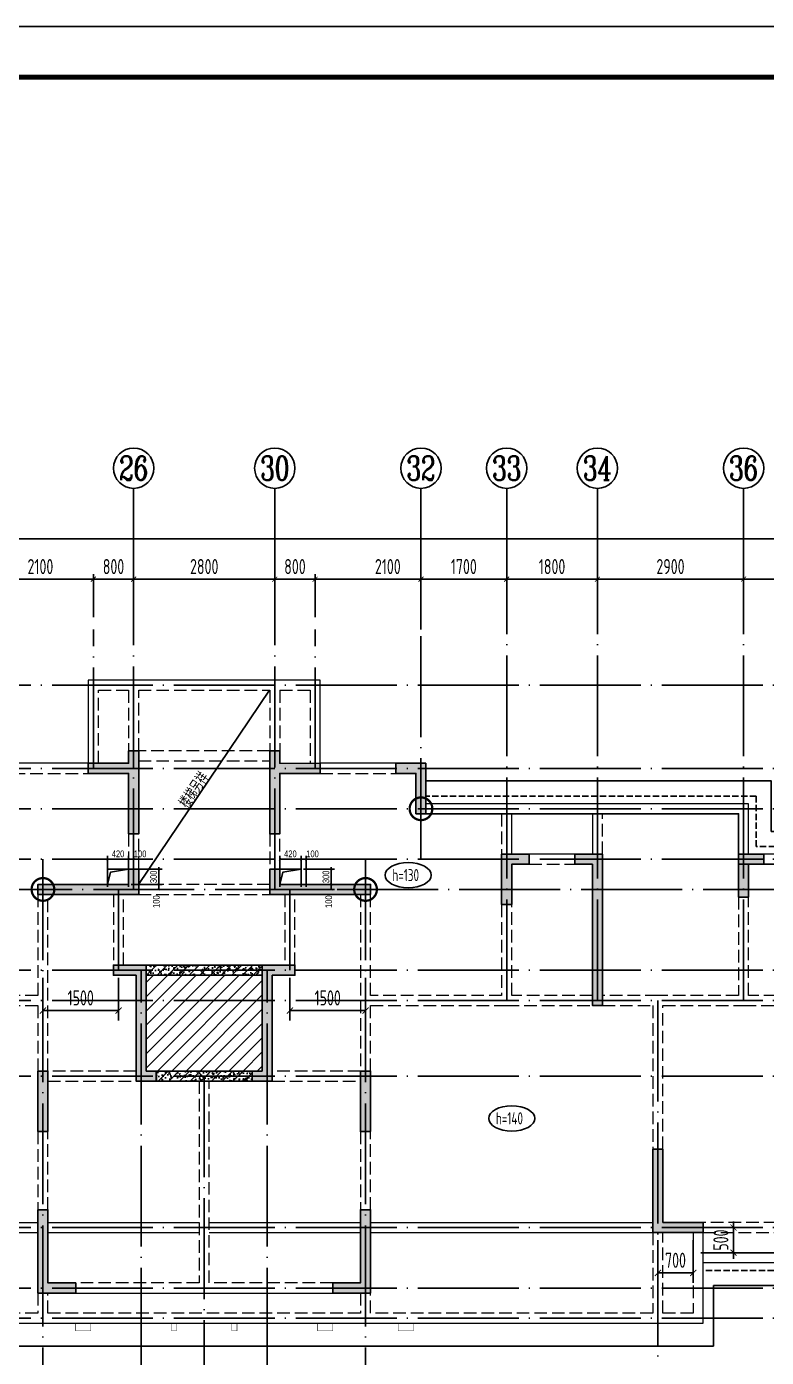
# Model space of a CAD drawing. Extents: x -461650 to 361314, y 245336 to 769729.
# Drawn here: x 22660 to 37337, y 364499 to 390877 of the extents above; entities that cross this region are included whole.
import ezdxf
from ezdxf.enums import TextEntityAlignment as Align

# ---------------------------------------------------------------- set-up
doc = ezdxf.new("R2010")
doc.units = 0
doc.header["$LTSCALE"] = 1000
for name, pattern in [('#P_--_20B1_001_t3$0$DASH', [0.35, 0.25, -0.1]), ('DASH', [0.35, 0.25, -0.1]), ('DOTE', [2.42, 2, -0.2, 0.02, -0.2])]:
    doc.linetypes.add(name, pattern=pattern)
doc.layers.get('0').update_dxf_attribs({"linetype": 'CONTINUOUS'})
doc.layers.get('DEFPOINTS').update_dxf_attribs({"linetype": 'CONTINUOUS'})
doc.layers.add('+公共字体', color=7, linetype='CONTINUOUS', lineweight=20)
for name, color, linetype in [('-TK', 7, 'CONTINUOUS'), ('A-AXIS', 1, 'CONTINUOUS'), ('A-DOTE', 10, 'DOTE'), ('AXIS_NUM', 7, 'CONTINUOUS'), ('ROOF', 183, 'CONTINUOUS'), ('S-B板填充', 251, 'CONTINUOUS'), ('S-B板标注', 3, 'CONTINUOUS'), ('S-B板边线', 2, 'CONTINUOUS'), ('S-B板配筋', 6, 'CONTINUOUS'), ('S-B板配筋号', 7, 'CONTINUOUS'), ('S-C承台编号', 6, 'CONTINUOUS'), ('S-D洞口', 4, 'CONTINUOUS'), ('S-D洞口标注', 3, 'CONTINUOUS'), ('S-J基础底板标注', 3, 'CONTINUOUS'), ('S-L主梁线', 4, 'DASH'), ('S-Q墙填充', 252, 'CONTINUOUS'), ('S-Q墙实线', 6, 'CONTINUOUS'), ('S-Q墙标注', 3, 'CONTINUOUS'), ('S-Y一般标注', 3, 'CONTINUOUS'), ('THICK', 6, 'CONTINUOUS'), ('看线', 251, 'CONTINUOUS')]:
    doc.layers.add(name, color=color, linetype=linetype)
doc.styles.add('TSSD_Axis', font='complex.shx', dxfattribs={"width": 0.7, "bigfont": 'hztxt.shx'})
doc.styles.add('TSSD_DIMENSION', font='Tssdeng.shx', dxfattribs={"width": 0.7, "bigfont": 'tssdchn.shx'})
doc.styles.add('TSSD_Label', font='Tssdeng.shx', dxfattribs={"width": 0.7, "bigfont": 'hztxt.shx'})
doc.styles.add('TSSD_REIN', font='tssdeng.shx', dxfattribs={"width": 0.7, "height": 300, "bigfont": 'tssdchn.shx'})
doc.styles.add('结构文字', font='zstxt.shx', dxfattribs={"width": 0.7, "bigfont": 'zshz.shx'})
doc.dimstyles.new('STRUCK', dxfattribs={"dimtxt": 400, "dimasz": 121, "dimexe": 200, "dimexo": 150, "dimgap": 115, "dimtad": 1, "dimdec": 0, "dimdsep": 46, "dimtxsty": '结构文字', "dimblk": 'ARCHTICK', "dimcen": 400, "dimclrd": 3, "dimclre": 3, "dimclrt": 7, "dimadec": 0, "dimazin": 0, "dimtfac": 1, "dimtdec": 0, "dimtix": 1, "dimtmove": 2, "dimatfit": 3, "dimldrblk": '_DIMX', "dimfxl": 0, "dimtolj": 1, "dimtzin": 0, "dimarcsym": 0})
doc.dimstyles.new('STRUCK30', dxfattribs={"dimscale": 0.33333, "dimtxt": 400, "dimasz": 121, "dimexe": 200, "dimexo": 150, "dimgap": 115, "dimtad": 1, "dimdec": 0, "dimdsep": 46, "dimtxsty": '结构文字', "dimblk": 'ARCHTICK', "dimcen": 400, "dimclrd": 3, "dimclre": 3, "dimclrt": 7, "dimadec": 0, "dimazin": 0, "dimtfac": 1, "dimtdec": 0, "dimtix": 1, "dimtmove": 2, "dimatfit": 3, "dimldrblk": '_DIMX', "dimfxl": 0, "dimtolj": 1, "dimtzin": 0, "dimarcsym": 0})
doc.dimstyles.new('TSSD_100_100', dxfattribs={"dimtxt": 300, "dimasz": 100, "dimexe": 100, "dimexo": 250, "dimgap": 100, "dimtad": 1, "dimdec": 0, "dimzin": 0, "dimdsep": 46, "dimtxsty": 'TSSD_DIMENSION', "dimblk": 'ARCHTICK', "dimcen": 0, "dimdle": 100, "dimclrt": 7, "dimadec": 0, "dimazin": 0, "dimtfac": 1, "dimtdec": 0, "dimtix": 1, "dimtmove": 2, "dimatfit": 3, "dimldrblk": 'ARCHTICK', "dimfxl": 0, "dimtolj": 1, "dimtzin": 0, "dimarcsym": 0})
pattern_1 = [(50, (196408.63, 60814.94), (215.17805, -18.82564), [22.5, -247.5]), (355, (196408.63, 60814.94), (-41.6254, 225.65764), [18, -198]), (100.4514, (196426.56, 60813.37), (173.5528, 206.83186), [19.12206, -210.34263]), (46.1842, (196408.63, 60874.94), (320.1723, -49.6557), [33.75, -371.25]), (96.6356, (196435.3, 60870.8), (280.3988, 292.23536), [28.6831, -315.5139]), (351.1842, (196408.63, 60874.94), (280.3986, 292.2356), [27, -297]), (21, (196438.63, 60859.94), (179.07212, -120.78567), [22.5, -247.5]), (326, (196438.63, 60859.94), (72.9946, 217.545), [18, -198]), (71.4514, (196453.55, 60849.87), (252.0668, 96.75915), [19.12206, -210.34263]), (37.5, (196408.63, 60814.94), (3.647957, 99.868156), [0, -195.6, 0, -201, 0, -198.75]), (7.5, (196408.63, 60814.94), (78.92086, 118.32351), [0, -114.6, 0, -191.1, 0, -75.75]), (327.5, (196341.73, 60814.94), (160.14673, -6.76646), [0, -75, 0, -234, 0, -310.5]), (317.5, (196311.73, 60814.94), (174.95585, 30.0315), [0, -97.5, 0, -155.4, 0, -220.5]), (45, (196408.63, 60814.94), (-106.06602, 106.06602), [])]
pattern_2 = [(50, (221408.63, 60814.94), (215.17805, -18.82564), [22.5, -247.5]), (355, (221408.63, 60814.94), (-41.6254, 225.65764), [18, -198]), (100.4514, (221426.56, 60813.37), (173.5528, 206.83186), [19.12206, -210.34263]), (46.1842, (221408.63, 60874.94), (320.1723, -49.6557), [33.75, -371.25]), (96.6356, (221435.3, 60870.8), (280.3988, 292.23536), [28.6831, -315.5139]), (351.1842, (221408.63, 60874.94), (280.3986, 292.2356), [27, -297]), (21, (221438.63, 60859.94), (179.07212, -120.78567), [22.5, -247.5]), (326, (221438.63, 60859.94), (72.9946, 217.545), [18, -198]), (71.4514, (221453.55, 60849.87), (252.0668, 96.75915), [19.12206, -210.34263]), (37.5, (221408.63, 60814.94), (3.647957, 99.868156), [0, -195.6, 0, -201, 0, -198.75]), (7.5, (221408.63, 60814.94), (78.92086, 118.32351), [0, -114.6, 0, -191.1, 0, -75.75]), (327.5, (221341.73, 60814.94), (160.14673, -6.76646), [0, -75, 0, -234, 0, -310.5]), (317.5, (221311.73, 60814.94), (174.95585, 30.0315), [0, -97.5, 0, -155.4, 0, -220.5]), (45, (221408.63, 60814.94), (-106.06602, 106.06602), [])]

# ---------------------------------------------------------------- blocks, each defined once
blk = doc.blocks.new('A1')
blk.add_lwpolyline([(0, 59400), (0, 0), (84100, 0), (84100, 59400)], close=True)
at = {"const_width": 100}
blk.add_lwpolyline([(2500, 58400), (2500, 1000), (83100, 1000), (83100, 58400)], close=True, dxfattribs=at)
blk = doc.blocks.new('ts_axno')
at = {"color": 0, "linetype": 'ByBlock', "lineweight": -2}
blk.add_circle((0, 0), 0.5, dxfattribs=at)
at = {"color": 0, "linetype": 'ByBlock', "lineweight": -2, "style": 'TSSD_Axis', "width": 0.7}
blk.add_attdef('A', text='', height=0.6, dxfattribs=at).set_placement((0, 0), align=Align.MIDDLE_CENTER)
blk = doc.blocks.new('_ArchTick')
at = {"color": 0, "linetype": 'ByBlock', "const_width": 0.15}
blk.add_lwpolyline([(-0.5, -0.5), (0.5, 0.5)], dxfattribs=at)
blk = doc.blocks.new('*D304')
at = {"layer": 'DEFPOINTS', "color": 0}
for p in [(40700, 19250), (39900, 18250), (40700, 18250)]:
    blk.add_point(p, dxfattribs=at)
at = {"layer": 'S-Y一般标注', "color": 0, "lineweight": -2}
for p, q in [((39900, 18500), (39900, 19350)), ((40700, 18500), (40700, 19350)), ((39800, 19250), (40800, 19250))]:
    blk.add_line(p, q, dxfattribs=at)
at = {"layer": 'S-Y一般标注', "color": 0, "lineweight": -2, "xscale": 100, "yscale": 100, "zscale": 100, "rotation": 180}
blk.add_blockref('_ArchTick', (39900, 19250), dxfattribs=at)
at = {"layer": 'S-Y一般标注', "color": 0, "lineweight": -2, "xscale": 100, "yscale": 100, "zscale": 100}
blk.add_blockref('_ArchTick', (40700, 19250), dxfattribs=at)
at = {"layer": 'S-Y一般标注', "color": 7, "insert": (40300, 19500), "char_height": 300, "attachment_point": 5, "style": 'TSSD_DIMENSION'}
blk.add_mtext('\\A1;800', dxfattribs=at)
blk = doc.blocks.new('*D305')
at = {"layer": 'DEFPOINTS', "color": 0}
for p in [(43500, 19250), (40700, 18250), (43500, 18250)]:
    blk.add_point(p, dxfattribs=at)
at = {"layer": 'S-Y一般标注', "color": 0, "lineweight": -2}
for p, q in [((40700, 18500), (40700, 19350)), ((43500, 18500), (43500, 19350)), ((40600, 19250), (43600, 19250))]:
    blk.add_line(p, q, dxfattribs=at)
at = {"layer": 'S-Y一般标注', "color": 0, "lineweight": -2, "xscale": 100, "yscale": 100, "zscale": 100, "rotation": 180}
blk.add_blockref('_ArchTick', (40700, 19250), dxfattribs=at)
at = {"layer": 'S-Y一般标注', "color": 0, "lineweight": -2, "xscale": 100, "yscale": 100, "zscale": 100}
blk.add_blockref('_ArchTick', (43500, 19250), dxfattribs=at)
at = {"layer": 'S-Y一般标注', "color": 7, "insert": (42100, 19500), "char_height": 300, "attachment_point": 5, "style": 'TSSD_DIMENSION'}
blk.add_mtext('\\A1;2800', dxfattribs=at)
blk = doc.blocks.new('*D306')
at = {"layer": 'DEFPOINTS', "color": 0}
for p in [(46400, 19250), (44300, 18250), (46400, 18250)]:
    blk.add_point(p, dxfattribs=at)
at = {"layer": 'S-Y一般标注', "color": 0, "lineweight": -2}
for p, q in [((44300, 18500), (44300, 19350)), ((46400, 18500), (46400, 19350)), ((44200, 19250), (46500, 19250))]:
    blk.add_line(p, q, dxfattribs=at)
at = {"layer": 'S-Y一般标注', "color": 0, "lineweight": -2, "xscale": 100, "yscale": 100, "zscale": 100, "rotation": 180}
blk.add_blockref('_ArchTick', (44300, 19250), dxfattribs=at)
at = {"layer": 'S-Y一般标注', "color": 0, "lineweight": -2, "xscale": 100, "yscale": 100, "zscale": 100}
blk.add_blockref('_ArchTick', (46400, 19250), dxfattribs=at)
at = {"layer": 'S-Y一般标注', "color": 7, "insert": (45742, 19500), "char_height": 300, "attachment_point": 5, "style": 'TSSD_DIMENSION'}
blk.add_mtext('\\A1;2100', dxfattribs=at)
blk = doc.blocks.new('*D307')
at = {"layer": 'DEFPOINTS', "color": 0}
for p in [(48100, 19250), (46400, 18250), (48100, 18250)]:
    blk.add_point(p, dxfattribs=at)
at = {"layer": 'S-Y一般标注', "color": 0, "lineweight": -2}
for p, q in [((46400, 18500), (46400, 19350)), ((48100, 18500), (48100, 19350)), ((46300, 19250), (48200, 19250))]:
    blk.add_line(p, q, dxfattribs=at)
at = {"layer": 'S-Y一般标注', "color": 0, "lineweight": -2, "xscale": 100, "yscale": 100, "zscale": 100, "rotation": 180}
blk.add_blockref('_ArchTick', (46400, 19250), dxfattribs=at)
at = {"layer": 'S-Y一般标注', "color": 0, "lineweight": -2, "xscale": 100, "yscale": 100, "zscale": 100}
blk.add_blockref('_ArchTick', (48100, 19250), dxfattribs=at)
at = {"layer": 'S-Y一般标注', "color": 7, "insert": (47250, 19500), "char_height": 300, "attachment_point": 5, "style": 'TSSD_DIMENSION'}
blk.add_mtext('\\A1;1700', dxfattribs=at)
blk = doc.blocks.new('*D308')
at = {"layer": 'DEFPOINTS', "color": 0}
for p in [(49900, 19250), (48100, 18250), (49900, 18250)]:
    blk.add_point(p, dxfattribs=at)
at = {"layer": 'S-Y一般标注', "color": 0, "lineweight": -2}
for p, q in [((48100, 18500), (48100, 19350)), ((49900, 18500), (49900, 19350)), ((48000, 19250), (50000, 19250))]:
    blk.add_line(p, q, dxfattribs=at)
at = {"layer": 'S-Y一般标注', "color": 0, "lineweight": -2, "xscale": 100, "yscale": 100, "zscale": 100, "rotation": 180}
blk.add_blockref('_ArchTick', (48100, 19250), dxfattribs=at)
at = {"layer": 'S-Y一般标注', "color": 0, "lineweight": -2, "xscale": 100, "yscale": 100, "zscale": 100}
blk.add_blockref('_ArchTick', (49900, 19250), dxfattribs=at)
at = {"layer": 'S-Y一般标注', "color": 7, "insert": (49000, 19500), "char_height": 300, "attachment_point": 5, "style": 'TSSD_DIMENSION'}
blk.add_mtext('\\A1;1800', dxfattribs=at)
blk = doc.blocks.new('*D309')
at = {"layer": 'DEFPOINTS', "color": 0}
for p in [(52800, 19250), (49900, 18250), (52800, 18250)]:
    blk.add_point(p, dxfattribs=at)
at = {"layer": 'S-Y一般标注', "color": 0, "lineweight": -2}
for p, q in [((49900, 18500), (49900, 19350)), ((52800, 18500), (52800, 19350)), ((49800, 19250), (52900, 19250))]:
    blk.add_line(p, q, dxfattribs=at)
at = {"layer": 'S-Y一般标注', "color": 0, "lineweight": -2, "xscale": 100, "yscale": 100, "zscale": 100, "rotation": 180}
blk.add_blockref('_ArchTick', (49900, 19250), dxfattribs=at)
at = {"layer": 'S-Y一般标注', "color": 0, "lineweight": -2, "xscale": 100, "yscale": 100, "zscale": 100}
blk.add_blockref('_ArchTick', (52800, 19250), dxfattribs=at)
at = {"layer": 'S-Y一般标注', "color": 7, "insert": (51350, 19500), "char_height": 300, "attachment_point": 5, "style": 'TSSD_DIMENSION'}
blk.add_mtext('\\A1;2900', dxfattribs=at)
blk = doc.blocks.new('*D310')
at = {"layer": 'DEFPOINTS', "color": 0}
for p in [(54600, 19250), (52800, 18250), (54600, 18250)]:
    blk.add_point(p, dxfattribs=at)
at = {"layer": 'S-Y一般标注', "color": 0, "lineweight": -2}
for p, q in [((52800, 18500), (52800, 19350)), ((54600, 18500), (54600, 19350)), ((52700, 19250), (54700, 19250))]:
    blk.add_line(p, q, dxfattribs=at)
at = {"layer": 'S-Y一般标注', "color": 0, "lineweight": -2, "xscale": 100, "yscale": 100, "zscale": 100, "rotation": 180}
blk.add_blockref('_ArchTick', (52800, 19250), dxfattribs=at)
at = {"layer": 'S-Y一般标注', "color": 0, "lineweight": -2, "xscale": 100, "yscale": 100, "zscale": 100}
blk.add_blockref('_ArchTick', (54600, 19250), dxfattribs=at)
at = {"layer": 'S-Y一般标注', "color": 7, "insert": (53700, 19500), "char_height": 300, "attachment_point": 5, "style": 'TSSD_DIMENSION'}
blk.add_mtext('\\A1;1800', dxfattribs=at)
blk = doc.blocks.new('*D311')
at = {"layer": 'DEFPOINTS', "color": 0}
for p in [(54600, 20050), (4600, 18250), (54600, 18250)]:
    blk.add_point(p, dxfattribs=at)
at = {"layer": 'S-Y一般标注', "color": 0, "lineweight": -2}
for p, q in [((4500, 20050), (54700, 20050)), ((4600, 18500), (4600, 20150)), ((54600, 18500), (54600, 20150))]:
    blk.add_line(p, q, dxfattribs=at)
at = {"layer": 'S-Y一般标注', "color": 0, "lineweight": -2, "xscale": 100, "yscale": 100, "zscale": 100, "rotation": 180}
blk.add_blockref('_ArchTick', (4600, 20050), dxfattribs=at)
at = {"layer": 'S-Y一般标注', "color": 0, "lineweight": -2, "xscale": 100, "yscale": 100, "zscale": 100}
blk.add_blockref('_ArchTick', (54600, 20050), dxfattribs=at)
at = {"layer": 'S-Y一般标注', "color": 7, "insert": (29600, 20300), "char_height": 300, "attachment_point": 5, "style": 'TSSD_DIMENSION'}
blk.add_mtext('\\A1;50000', dxfattribs=at)
blk = doc.blocks.new('*D324')
at = {"layer": 'DEFPOINTS', "color": 0}
for p in [(39900, 19250), (37800, 18250), (39900, 18250)]:
    blk.add_point(p, dxfattribs=at)
at = {"layer": 'S-Y一般标注', "color": 0, "lineweight": -2}
for p, q in [((37800, 18500), (37800, 19350)), ((39900, 18500), (39900, 19350)), ((37700, 19250), (40000, 19250))]:
    blk.add_line(p, q, dxfattribs=at)
at = {"layer": 'S-Y一般标注', "color": 0, "lineweight": -2, "xscale": 100, "yscale": 100, "zscale": 100, "rotation": 180}
blk.add_blockref('_ArchTick', (37800, 19250), dxfattribs=at)
at = {"layer": 'S-Y一般标注', "color": 0, "lineweight": -2, "xscale": 100, "yscale": 100, "zscale": 100}
blk.add_blockref('_ArchTick', (39900, 19250), dxfattribs=at)
at = {"layer": 'S-Y一般标注', "color": 7, "insert": (38850, 19500), "char_height": 300, "attachment_point": 5, "style": 'TSSD_DIMENSION'}
blk.add_mtext('\\A1;2100', dxfattribs=at)
blk = doc.blocks.new('*D325')
at = {"layer": 'DEFPOINTS', "color": 0}
for p in [(44300, 19250), (43500, 18250), (44300, 18250)]:
    blk.add_point(p, dxfattribs=at)
at = {"layer": 'S-Y一般标注', "color": 0, "lineweight": -2}
for p, q in [((43500, 18500), (43500, 19350)), ((44300, 18500), (44300, 19350)), ((43400, 19250), (44400, 19250))]:
    blk.add_line(p, q, dxfattribs=at)
at = {"layer": 'S-Y一般标注', "color": 0, "lineweight": -2, "xscale": 100, "yscale": 100, "zscale": 100, "rotation": 180}
blk.add_blockref('_ArchTick', (43500, 19250), dxfattribs=at)
at = {"layer": 'S-Y一般标注', "color": 0, "lineweight": -2, "xscale": 100, "yscale": 100, "zscale": 100}
blk.add_blockref('_ArchTick', (44300, 19250), dxfattribs=at)
at = {"layer": 'S-Y一般标注', "color": 7, "insert": (43900, 19500), "char_height": 300, "attachment_point": 5, "style": 'TSSD_DIMENSION'}
blk.add_mtext('\\A1;800', dxfattribs=at)
blk = doc.blocks.new('*D3039')
at = {"layer": 'DEFPOINTS', "color": 0}
for p in [(28104, 374174), (28704, 374174), (28104, 373874)]:
    blk.add_point(p, dxfattribs=at)
at = {"layer": 'S-D洞口标注', "color": 3, "lineweight": -2}
for p, q in [((28154, 374174), (28771, 374174)), ((28704, 374174), (28704, 374215)), ((28704, 373874), (28704, 374174)), ((28154, 373874), (28771, 373874)), ((28704, 373874), (28704, 373834))]:
    blk.add_line(p, q, dxfattribs=at)
at = {"layer": 'S-D洞口标注', "color": 3, "lineweight": -2, "xscale": 40.33293, "yscale": 40.33293, "zscale": 40.33293}
for p, rotation in [((28704, 374174), 270), ((28704, 373874), 90)]:
    blk.add_blockref('_ArchTick', p, dxfattribs=dict(at, rotation=rotation))
at = {"layer": 'S-D洞口标注', "color": 7, "insert": (28599, 374024), "char_height": 133.3, "attachment_point": 5, "rotation": 90, "style": '结构文字'}
blk.add_mtext('\\A1;300', dxfattribs=at)
blk = doc.blocks.new('_DIMX')
blk.add_line((-150, 0), (150, 0))
at = {"const_width": 50}
blk.add_lwpolyline([(-70, -70), (70, 70)], dxfattribs=at)
blk = doc.blocks.new('*D3040')
at = {"layer": 'DEFPOINTS', "color": 0}
for p in [(28104, 374374), (27684, 373774), (28104, 373774)]:
    blk.add_point(p, dxfattribs=at)
at = {"layer": 'S-D洞口标注', "color": 3, "lineweight": -2}
for p, q in [((27684, 373824), (27684, 374440)), ((27684, 374374), (28104, 374374)), ((28104, 373824), (28104, 374440))]:
    blk.add_line(p, q, dxfattribs=at)
at = {"layer": 'S-D洞口标注', "color": 3, "lineweight": -2, "xscale": 40.33293, "yscale": 40.33293, "zscale": 40.33293, "rotation": 180}
blk.add_blockref('_ArchTick', (27684, 374374), dxfattribs=at)
at = {"layer": 'S-D洞口标注', "color": 3, "lineweight": -2, "xscale": 40.33293, "yscale": 40.33293, "zscale": 40.33293}
blk.add_blockref('_ArchTick', (28104, 374374), dxfattribs=at)
at = {"layer": 'S-D洞口标注', "color": 7, "insert": (27894, 374479), "char_height": 133.3, "attachment_point": 5, "style": '结构文字'}
blk.add_mtext('\\A1;420', dxfattribs=at)
blk = doc.blocks.new('*D3041')
at = {"layer": 'DEFPOINTS', "color": 0}
for p in [(28204, 374374), (28104, 373774), (28204, 373774)]:
    blk.add_point(p, dxfattribs=at)
at = {"layer": 'S-D洞口标注', "color": 3, "lineweight": -2}
for p, q in [((28104, 373824), (28104, 374440)), ((28104, 374374), (28204, 374374)), ((28204, 373824), (28204, 374440))]:
    blk.add_line(p, q, dxfattribs=at)
at = {"layer": 'S-D洞口标注', "color": 3, "lineweight": -2, "xscale": 40.33293, "yscale": 40.33293, "zscale": 40.33293, "rotation": 180}
blk.add_blockref('_ArchTick', (28104, 374374), dxfattribs=at)
at = {"layer": 'S-D洞口标注', "color": 3, "lineweight": -2, "xscale": 40.33293, "yscale": 40.33293, "zscale": 40.33293}
blk.add_blockref('_ArchTick', (28204, 374374), dxfattribs=at)
at = {"layer": 'S-D洞口标注', "color": 7, "insert": (28333, 374479), "char_height": 133.3, "attachment_point": 5, "style": '结构文字'}
blk.add_mtext('\\A1;100', dxfattribs=at)
blk = doc.blocks.new('*D3042')
at = {"layer": 'DEFPOINTS', "color": 0}
for p in [(28104, 373874), (28704, 373874), (28104, 373774)]:
    blk.add_point(p, dxfattribs=at)
at = {"layer": 'S-D洞口标注', "color": 3, "lineweight": -2}
for p, q in [((28154, 373874), (28771, 373874)), ((28704, 373774), (28704, 373874)), ((28154, 373774), (28771, 373774))]:
    blk.add_line(p, q, dxfattribs=at)
at = {"layer": 'S-D洞口标注', "color": 3, "lineweight": -2, "xscale": 40.33293, "yscale": 40.33293, "zscale": 40.33293}
for p, rotation in [((28704, 373874), 90), ((28704, 373774), 270)]:
    blk.add_blockref('_ArchTick', p, dxfattribs=dict(at, rotation=rotation))
at = {"layer": 'S-D洞口标注', "color": 7, "insert": (28654, 373532), "char_height": 133.3, "attachment_point": 5, "rotation": 90, "style": '结构文字'}
blk.add_mtext('\\A1;100', dxfattribs=at)
blk = doc.blocks.new('*D3043')
at = {"layer": 'DEFPOINTS', "color": 0}
for p in [(24684, 374174), (25284, 374174), (24684, 373874)]:
    blk.add_point(p, dxfattribs=at)
at = {"layer": 'S-D洞口标注', "color": 3, "lineweight": -2}
for p, q in [((24734, 374174), (25351, 374174)), ((25284, 374174), (25284, 374215)), ((25284, 373874), (25284, 374174)), ((24734, 373874), (25351, 373874)), ((25284, 373874), (25284, 373834))]:
    blk.add_line(p, q, dxfattribs=at)
at = {"layer": 'S-D洞口标注', "color": 3, "lineweight": -2, "xscale": 40.33293, "yscale": 40.33293, "zscale": 40.33293}
for p, rotation in [((25284, 374174), 270), ((25284, 373874), 90)]:
    blk.add_blockref('_ArchTick', p, dxfattribs=dict(at, rotation=rotation))
at = {"layer": 'S-D洞口标注', "color": 7, "insert": (25179, 374024), "char_height": 133.3, "attachment_point": 5, "rotation": 90, "style": '结构文字'}
blk.add_mtext('\\A1;300', dxfattribs=at)
blk = doc.blocks.new('*D3044')
at = {"layer": 'DEFPOINTS', "color": 0}
for p in [(24684, 374374), (24264, 373774), (24684, 373774)]:
    blk.add_point(p, dxfattribs=at)
at = {"layer": 'S-D洞口标注', "color": 3, "lineweight": -2}
for p, q in [((24264, 373824), (24264, 374440)), ((24264, 374374), (24684, 374374)), ((24684, 373824), (24684, 374440))]:
    blk.add_line(p, q, dxfattribs=at)
at = {"layer": 'S-D洞口标注', "color": 3, "lineweight": -2, "xscale": 40.33293, "yscale": 40.33293, "zscale": 40.33293, "rotation": 180}
blk.add_blockref('_ArchTick', (24264, 374374), dxfattribs=at)
at = {"layer": 'S-D洞口标注', "color": 3, "lineweight": -2, "xscale": 40.33293, "yscale": 40.33293, "zscale": 40.33293}
blk.add_blockref('_ArchTick', (24684, 374374), dxfattribs=at)
at = {"layer": 'S-D洞口标注', "color": 7, "insert": (24474, 374479), "char_height": 133.3, "attachment_point": 5, "style": '结构文字'}
blk.add_mtext('\\A1;420', dxfattribs=at)
blk = doc.blocks.new('*D3045')
at = {"layer": 'DEFPOINTS', "color": 0}
for p in [(24784, 374374), (24684, 373774), (24784, 373774)]:
    blk.add_point(p, dxfattribs=at)
at = {"layer": 'S-D洞口标注', "color": 3, "lineweight": -2}
for p, q in [((24684, 373824), (24684, 374440)), ((24684, 374374), (24784, 374374)), ((24784, 373824), (24784, 374440))]:
    blk.add_line(p, q, dxfattribs=at)
at = {"layer": 'S-D洞口标注', "color": 3, "lineweight": -2, "xscale": 40.33293, "yscale": 40.33293, "zscale": 40.33293, "rotation": 180}
blk.add_blockref('_ArchTick', (24684, 374374), dxfattribs=at)
at = {"layer": 'S-D洞口标注', "color": 3, "lineweight": -2, "xscale": 40.33293, "yscale": 40.33293, "zscale": 40.33293}
blk.add_blockref('_ArchTick', (24784, 374374), dxfattribs=at)
at = {"layer": 'S-D洞口标注', "color": 7, "insert": (24913, 374479), "char_height": 133.3, "attachment_point": 5, "style": '结构文字'}
blk.add_mtext('\\A1;100', dxfattribs=at)
blk = doc.blocks.new('*D3046')
at = {"layer": 'DEFPOINTS', "color": 0}
for p in [(24684, 373874), (25284, 373874), (24684, 373774)]:
    blk.add_point(p, dxfattribs=at)
at = {"layer": 'S-D洞口标注', "color": 3, "lineweight": -2}
for p, q in [((24734, 373874), (25351, 373874)), ((25284, 373774), (25284, 373874)), ((24734, 373774), (25351, 373774))]:
    blk.add_line(p, q, dxfattribs=at)
at = {"layer": 'S-D洞口标注', "color": 3, "lineweight": -2, "xscale": 40.33293, "yscale": 40.33293, "zscale": 40.33293}
for p, rotation in [((25284, 373874), 90), ((25284, 373774), 270)]:
    blk.add_blockref('_ArchTick', p, dxfattribs=dict(at, rotation=rotation))
at = {"layer": 'S-D洞口标注', "color": 7, "insert": (25234, 373532), "char_height": 133.3, "attachment_point": 5, "rotation": 90, "style": '结构文字'}
blk.add_mtext('\\A1;100', dxfattribs=at)
blk = doc.blocks.new('20210729.21383035')
at = {"color": 30, "const_width": 8}
for points in [[(35650, 450), (35650, 300), (35950, 300), (35950, 450)], [(37550, 450), (37550, 300), (37650, 300), (37650, 450)], [(38850, 450), (38850, 300), (38750, 300), (38750, 450)], [(40750, 450), (40750, 300), (40450, 300), (40450, 450)], [(42350, 450), (42350, 300), (42050, 300), (42050, 450)]]:
    blk.add_lwpolyline(points, dxfattribs=at)
at = {"layer": 'ROOF', "ltscale": 0.8}
for points in [[(48300, 1200), (51400, 1200), (51400, 10200), (49450, 10200), (49450, 11200), (42600, 11200)], [(48150, 1850), (50600, 1850), (50600, 9550), (48800, 9550), (48800, 10550), (42600, 10550)]]:
    blk.add_lwpolyline(points, dxfattribs=at)
at = {"layer": '看线', "color": 202, "linetype": '#P_--_20B1_001_t3$0$DASH', "ltscale": 0.5}
blk.add_lwpolyline([(48150, 1500), (51100, 1500), (51100, 9900), (49150, 9900), (49150, 10900), (42600, 10900)], dxfattribs=at)
at = {"layer": '看线', "color": 201}
blk.add_lwpolyline([(48300, 1200), (48300, 0), (28100, 0), (28100, 1500), (25700, 1500)], dxfattribs=at)
blk = doc.blocks.new('20210803.22403995')
at = {"layer": '+公共字体', "color": 2, "const_width": 45}
for points in [[(-822438, -168387, 1), (-822438, -167937, 1), (-822438, -168387, -1)], [(-829938, -169986, 1), (-829938, -169536, 1), (-829938, -169986, -1)], [(-823538, -169986, 1), (-823538, -169536, 1), (-823538, -169986, -1)]]:
    blk.add_lwpolyline(points, format="xyb", dxfattribs=at)
blk = doc.blocks.new('20210804.00390298')
at = {"layer": 'S-Q墙填充'}
h = blk.add_hatch(dxfattribs=at)
h.set_pattern_fill('ARMORED', color=252, scale=30, style=0)
h.set_pattern_definition(pattern_1)
h.paths.add_polyline_path([(51842, 63749), (54142, 63749), (54142, 63549), (51842, 63549)])
h = blk.add_hatch(dxfattribs=at)
h.set_pattern_fill('ARMORED', color=252, scale=30, style=0)
h.set_pattern_definition(pattern_2)
h.paths.add_polyline_path([(76842, 63749), (79142, 63749), (79142, 63549), (76842, 63549)])
h = blk.add_hatch(dxfattribs=at)
h.set_pattern_fill('ARMORED', color=252, scale=30, style=0)
h.set_pattern_definition(pattern_1)
h.paths.add_polyline_path([(52042, 61649), (53942, 61649), (53942, 61449), (52042, 61449)])
h = blk.add_hatch(dxfattribs=at)
h.set_pattern_fill('ARMORED', color=252, scale=30, style=0)
h.set_pattern_definition(pattern_2)
h.paths.add_polyline_path([(77042, 61649), (78942, 61649), (78942, 61449), (77042, 61449)])
at = {"layer": 'S-B板边线'}
for points in [[(51842, 63749), (54142, 63749), (54142, 63549), (51842, 63549)], [(76842, 63749), (79142, 63749), (79142, 63549), (76842, 63549)], [(52042, 61649), (53942, 61649), (53942, 61449), (52042, 61449)], [(77042, 61649), (78942, 61649), (78942, 61449), (77042, 61449)]]:
    blk.add_lwpolyline(points, close=True, dxfattribs=at)
at = {"layer": 'THICK', "const_width": 50}
for points in [[(52304, 63863), (52304, 64163)], [(52304, 63413), (52304, 63113)]]:
    blk.add_lwpolyline(points, dxfattribs=at)
at = {"layer": 'THICK', "style": 'TSSD_Label'}
for p in [(52429, 64094), (52429, 63344)]:
    blk.add_text('1', height=300, rotation=270, dxfattribs=at).set_placement(p)
blk = doc.blocks.new('20210808.03393248')
at = {"layer": 'S-Q墙填充'}
h = blk.add_hatch(color=252, dxfattribs=at)
h.dxf.hatch_style = 1
h.paths.add_polyline_path([(110260, -93720), (110260, -93370), (110060, -93370), (110060, -93620), (109261, -93620), (109261, -93820), (110060, -93820), (110060, -95020), (110260, -95020)])
h = blk.add_hatch(color=252, dxfattribs=at)
h.dxf.hatch_style = 1
h.paths.add_polyline_path([(112860, -93720), (112860, -93370), (113060, -93370), (113060, -93620), (113861, -93621), (113861, -93821), (113060, -93820), (113060, -95020), (112860, -95020)])
h = blk.add_hatch(color=252, dxfattribs=at)
h.dxf.hatch_style = 1
h.paths.add_polyline_path([(115960, -93620), (115361, -93620), (115361, -93820), (115760, -93820), (115760, -94620), (115960, -94620)])
h = blk.add_hatch(color=252, dxfattribs=at)
h.dxf.hatch_style = 1
h.paths.add_polyline_path([(117460, -95420), (117460, -96420), (117660, -96420), (117660, -95620), (118010, -95620), (118010, -95420)])
h = blk.add_hatch(color=252, dxfattribs=at)
h.dxf.hatch_style = 1
h.paths.add_polyline_path([(119460, -95420), (118910, -95420), (118910, -95620), (119260, -95620), (119260, -98420), (119460, -98420)])
h = blk.add_hatch(color=252, dxfattribs=at)
h.dxf.hatch_style = 1
h.paths.add_polyline_path([(122160, -95420), (122160, -96270), (122360, -96270), (122360, -95620), (122660, -95620), (122660, -95420)])
h = blk.add_hatch(color=252, dxfattribs=at)
h.dxf.hatch_style = 1
h.paths.add_polyline_path([(108260, -96220), (109860, -96220), (110260, -96220), (110260, -95720), (110060, -95720), (110060, -96020), (109860, -96020), (108260, -96020)])
h = blk.add_hatch(color=252, dxfattribs=at)
h.dxf.hatch_style = 1
h.paths.add_polyline_path([(113060, -96020), (113060, -95720), (112860, -95720), (112860, -96220), (113260, -96220), (114860, -96220), (114860, -96020), (113260, -96020)])
h = blk.add_hatch(color=252, dxfattribs=at)
h.dxf.hatch_style = 1
h.paths.add_polyline_path([(110410, -97620), (109760, -97620), (109760, -97820), (110210, -97820), (110210, -99920), (110610, -99920), (110610, -99720), (110410, -99720)])
h = blk.add_hatch(color=252, dxfattribs=at)
h.dxf.hatch_style = 1
h.paths.add_polyline_path([(112710, -99720), (112510, -99720), (112510, -99920), (112910, -99920), (112910, -97820), (113360, -97820), (113360, -97620), (112710, -97620)])
h = blk.add_hatch(color=252, dxfattribs=at)
h.dxf.hatch_style = 1
h.paths.add_polyline_path([(108460, -100920), (108460, -99720), (108260, -99720), (108260, -100920)])
h = blk.add_hatch(color=252, dxfattribs=at)
h.dxf.hatch_style = 1
h.paths.add_polyline_path([(114860, -100920), (114860, -99720), (114660, -99720), (114660, -100920)])
h = blk.add_hatch(color=252, dxfattribs=at)
h.dxf.hatch_style = 1
h.paths.add_polyline_path([(120460, -101270), (120660, -101270), (120660, -102720), (121360, -102720), (121460, -102720), (121460, -102920), (121360, -102920), (120460, -102920)])
h = blk.add_hatch(color=252, dxfattribs=at)
h.dxf.hatch_style = 1
h.paths.add_polyline_path([(108260, -104120), (109010, -104120), (109010, -103920), (108460, -103920), (108460, -102470), (108260, -102470)])
h = blk.add_hatch(color=252, dxfattribs=at)
h.dxf.hatch_style = 1
h.paths.add_polyline_path([(114860, -104120), (114110, -104120), (114110, -103920), (114660, -103920), (114660, -102820), (114660, -102470), (114860, -102470), (114860, -102820)])
at = {"layer": 'S-L主梁线', "linetype": 'ByBlock', "lineweight": 18}
for p, q in [((109261, -91970), (109261, -93620)), ((110161, -91970), (109261, -91970)), ((112960, -91970), (110161, -91970)), ((113861, -91970), (112960, -91970)), ((113861, -93620), (113861, -91970)), ((109261, -93620), (107760, -93620)), ((115361, -93620), (113861, -93620)), ((117560, -94420), (115960, -94420)), ((119360, -94420), (117560, -94420)), ((122360, -94420), (119360, -94420)), ((122360, -95420), (122360, -94420)), ((117660, -94620), (119260, -94620)), ((117660, -95420), (117660, -94620)), ((119260, -94620), (119260, -95420)), ((118910, -95420), (118010, -95420)), ((123560, -95420), (122660, -95420)), ((111560, -99720), (110610, -99720)), ((112510, -99720), (111560, -99720)), ((102660, -102720), (108260, -102720)), ((108460, -102720), (111460, -102720)), ((111660, -102720), (114660, -102720)), ((114860, -102720), (120460, -102720)), ((102660, -102920), (108260, -102920)), ((108460, -102920), (111460, -102920)), ((111660, -102920), (114660, -102920)), ((114860, -102920), (120460, -102920)), ((121460, -104720), (121460, -102920)), ((124160, -103520), (121460, -103520)), ((109010, -104120), (111560, -104120)), ((111560, -104120), (114110, -104120)), ((102560, -104720), (120560, -104720)), ((120560, -104720), (121460, -104720))]:
    blk.add_line(p, q, dxfattribs=at)
at = {"layer": 'S-L主梁线', "linetype": 'DASH', "lineweight": 18}
for p, q in [((109461, -93620), (109461, -92170)), ((109461, -92170), (110061, -92170)), ((110061, -92170), (110061, -93370)), ((110261, -92170), (112860, -92170)), ((110261, -93370), (110261, -92170)), ((112860, -92170), (112860, -93370)), ((113060, -92170), (113661, -92170)), ((113060, -92170), (113060, -93370)), ((113661, -92170), (113661, -93620)), ((112860, -93370), (110261, -93370)), ((110261, -93570), (112860, -93570)), ((107760, -93820), (109361, -93820)), ((113861, -93821), (115361, -93820)), ((115960, -94620), (117460, -94620)), ((117460, -94620), (117460, -95420)), ((119460, -94620), (122160, -94620)), ((119460, -95420), (119460, -94620)), ((122160, -94620), (122160, -95420)), ((110060, -95020), (110060, -95720)), ((110260, -95720), (110260, -95020)), ((112860, -95020), (112860, -95720)), ((113060, -95720), (113060, -95020)), ((118010, -95620), (118910, -95620)), ((122660, -95620), (123560, -95620)), ((108260, -96220), (108260, -98220)), ((108460, -98320), (108460, -96220)), ((109760, -96220), (109760, -97620)), ((109960, -97620), (109960, -96220)), ((112860, -96020), (110260, -96020)), ((110260, -96220), (112860, -96220)), ((113160, -96220), (113160, -97620)), ((113360, -97620), (113360, -96220)), ((114660, -96220), (114660, -98320)), ((114860, -98220), (114860, -96220)), ((122160, -96270), (122160, -98220)), ((122360, -98220), (122360, -96270)), ((117460, -96420), (117460, -98220)), ((117660, -98220), (117660, -96420)), ((112710, -97620), (110410, -97620)), ((110410, -97820), (112710, -97820)), ((108260, -98220), (105660, -98220)), ((108460, -99720), (108460, -98320)), ((114660, -98320), (114660, -99720)), ((117460, -98220), (114860, -98220)), ((119260, -98220), (117660, -98220)), ((120560, -98220), (119460, -98220)), ((122160, -98220), (120560, -98220)), ((123260, -98220), (122360, -98220)), ((105560, -98420), (108260, -98420)), ((108260, -98420), (108260, -99720)), ((114860, -98420), (117560, -98420)), ((114860, -99720), (114860, -98420)), ((117560, -98420), (119260, -98420)), ((119460, -98420), (120460, -98420)), ((120460, -98420), (120460, -101270)), ((120660, -98420), (122260, -98420)), ((120660, -101270), (120660, -98420)), ((122260, -98420), (123260, -98420)), ((110210, -99720), (108460, -99720)), ((108460, -99920), (110210, -99920)), ((110610, -99920), (111460, -99920)), ((111460, -99920), (111460, -103920)), ((111660, -103920), (111660, -99920)), ((111660, -99920), (112510, -99920)), ((114660, -99720), (112910, -99720)), ((112910, -99920), (114660, -99920)), ((108260, -100920), (108260, -102470)), ((108460, -102470), (108460, -100920)), ((114660, -100920), (114660, -102470)), ((114860, -102470), (114860, -100920)), ((123960, -102720), (121460, -102720)), ((120460, -102920), (120460, -104520)), ((120660, -104520), (120660, -102920)), ((121260, -102920), (121260, -104520)), ((121460, -102920), (123960, -102920)), ((121460, -103320), (123960, -103320)), ((111460, -103920), (109010, -103920)), ((114110, -103920), (111660, -103920)), ((108260, -104120), (108260, -104520)), ((108460, -104520), (108460, -104120)), ((114660, -104120), (114660, -104520)), ((114860, -104520), (114860, -104120)), ((108260, -104520), (102660, -104520)), ((114660, -104520), (108460, -104520)), ((120460, -104520), (114860, -104520)), ((121260, -104520), (120660, -104520))]:
    blk.add_line(p, q, dxfattribs=at)
at = {"layer": 'S-Q墙实线'}
for points in [[(110260, -93720), (110260, -93370), (110060, -93370), (110060, -93620), (109261, -93620), (109261, -93820), (110060, -93820), (110060, -95020), (110260, -95020), (110260, -93720)], [(112860, -93720), (112860, -93370), (113060, -93370), (113060, -93620), (113861, -93621), (113861, -93821), (113060, -93820), (113060, -95020), (112860, -95020), (112860, -93720)], [(121360, -102720), (121460, -102720), (121460, -102920), (121360, -102920), (120460, -102920), (120460, -101270), (120660, -101270), (120660, -102720), (121360, -102720)]]:
    blk.add_lwpolyline(points, dxfattribs=at)
for points in [[(115960, -93620), (115361, -93620), (115361, -93820), (115760, -93820), (115760, -94620), (115960, -94620)], [(117460, -95420), (117460, -96420), (117660, -96420), (117660, -95620), (118010, -95620), (118010, -95420)], [(119460, -95420), (118910, -95420), (118910, -95620), (119260, -95620), (119260, -98420), (119460, -98420)], [(122160, -95420), (122160, -96270), (122360, -96270), (122360, -95620), (122660, -95620), (122660, -95420)], [(108260, -96220), (109860, -96220), (110260, -96220), (110260, -95720), (110060, -95720), (110060, -96020), (109860, -96020), (108260, -96020)], [(113060, -96020), (113060, -95720), (112860, -95720), (112860, -96220), (113260, -96220), (114860, -96220), (114860, -96020), (113260, -96020)], [(110410, -97620), (109760, -97620), (109760, -97820), (110210, -97820), (110210, -99920), (110610, -99920), (110610, -99720), (110410, -99720)], [(112710, -99720), (112510, -99720), (112510, -99920), (112910, -99920), (112910, -97820), (113360, -97820), (113360, -97620), (112710, -97620)], [(108460, -100920), (108460, -99720), (108260, -99720), (108260, -100920)], [(114860, -100920), (114860, -99720), (114660, -99720), (114660, -100920)], [(108260, -104120), (109010, -104120), (109010, -103920), (108460, -103920), (108460, -102470), (108260, -102470)], [(114860, -104120), (114110, -104120), (114110, -103920), (114660, -103920), (114660, -102820), (114660, -102470), (114860, -102470), (114860, -102820)]]:
    blk.add_lwpolyline(points, close=True, dxfattribs=at)
blk = doc.blocks.new('*D435')
at = {"layer": 'DEFPOINTS', "color": 0}
for p in [(-168259, 202089), (-167559, 202089), (-167559, 201289)]:
    blk.add_point(p, dxfattribs=at)
at = {"layer": 'S-Q墙标注', "color": 3, "lineweight": -2}
for p, q in [((-168259, 201939), (-168259, 201089)), ((-167559, 201939), (-167559, 201089)), ((-168259, 201289), (-167559, 201289))]:
    blk.add_line(p, q, dxfattribs=at)
at = {"layer": 'S-Q墙标注', "color": 3, "lineweight": -2, "xscale": 121, "yscale": 121, "zscale": 121, "rotation": 180}
blk.add_blockref('_ArchTick', (-168259, 201289), dxfattribs=at)
at = {"layer": 'S-Q墙标注', "color": 3, "lineweight": -2, "xscale": 121, "yscale": 121, "zscale": 121}
blk.add_blockref('_ArchTick', (-167559, 201289), dxfattribs=at)
at = {"layer": 'S-Q墙标注', "color": 7, "insert": (-167909, 201539), "char_height": 300, "attachment_point": 5, "style": 'TSSD_REIN'}
blk.add_mtext('\\A1;700', dxfattribs=at)
blk = doc.blocks.new('*D437')
at = {"layer": 'DEFPOINTS', "color": 0}
for p in [(-180458, 207289), (-178959, 207289), (-178959, 206489)]:
    blk.add_point(p, dxfattribs=at)
at = {"layer": 'S-Q墙标注', "color": 3, "lineweight": -2}
for p, q in [((-180458, 207139), (-180458, 206289)), ((-178959, 207139), (-178959, 206289)), ((-180458, 206489), (-178959, 206489))]:
    blk.add_line(p, q, dxfattribs=at)
at = {"layer": 'S-Q墙标注', "color": 3, "lineweight": -2, "xscale": 121, "yscale": 121, "zscale": 121, "rotation": 180}
blk.add_blockref('_ArchTick', (-180458, 206489), dxfattribs=at)
at = {"layer": 'S-Q墙标注', "color": 3, "lineweight": -2, "xscale": 121, "yscale": 121, "zscale": 121}
blk.add_blockref('_ArchTick', (-178959, 206489), dxfattribs=at)
at = {"layer": 'S-Q墙标注', "color": 7, "insert": (-179709, 206739), "char_height": 300, "attachment_point": 5, "style": 'TSSD_REIN'}
blk.add_mtext('\\A1;1500', dxfattribs=at)
blk = doc.blocks.new('*D438')
at = {"layer": 'DEFPOINTS', "color": 0}
for p in [(-175559, 207289), (-174059, 207289), (-174059, 206489)]:
    blk.add_point(p, dxfattribs=at)
at = {"layer": 'S-Q墙标注', "color": 3, "lineweight": -2}
for p, q in [((-175559, 207139), (-175559, 206289)), ((-174059, 207139), (-174059, 206289)), ((-175559, 206489), (-174059, 206489))]:
    blk.add_line(p, q, dxfattribs=at)
at = {"layer": 'S-Q墙标注', "color": 3, "lineweight": -2, "xscale": 121, "yscale": 121, "zscale": 121, "rotation": 180}
blk.add_blockref('_ArchTick', (-175559, 206489), dxfattribs=at)
at = {"layer": 'S-Q墙标注', "color": 3, "lineweight": -2, "xscale": 121, "yscale": 121, "zscale": 121}
blk.add_blockref('_ArchTick', (-174059, 206489), dxfattribs=at)
at = {"layer": 'S-Q墙标注', "color": 7, "insert": (-174809, 206739), "char_height": 300, "attachment_point": 5, "style": 'TSSD_REIN'}
blk.add_mtext('\\A1;1500', dxfattribs=at)
blk = doc.blocks.new('*D445')
at = {"layer": 'DEFPOINTS', "color": 0}
for p in [(-167559, 202189), (-166759, 202189), (-167559, 201689)]:
    blk.add_point(p, dxfattribs=at)
at = {"layer": 'S-Q墙标注', "color": 3, "lineweight": -2}
for p, q in [((-167409, 202189), (-166559, 202189)), ((-166759, 202189), (-166759, 202310)), ((-166759, 201689), (-166759, 202189)), ((-167409, 201689), (-166559, 201689)), ((-166759, 201689), (-166759, 201568))]:
    blk.add_line(p, q, dxfattribs=at)
at = {"layer": 'S-Q墙标注', "color": 3, "lineweight": -2, "xscale": 121, "yscale": 121, "zscale": 121}
for p, rotation in [((-166759, 202189), 270), ((-166759, 201689), 90)]:
    blk.add_blockref('_ArchTick', p, dxfattribs=dict(at, rotation=rotation))
at = {"layer": 'S-Q墙标注', "color": 7, "insert": (-167009, 201939), "char_height": 300, "attachment_point": 5, "rotation": 90, "style": 'TSSD_REIN'}
blk.add_mtext('\\A1;500', dxfattribs=at)
blk = doc.blocks.new('20210726.16395156')
at = {"layer": 'A-AXIS'}
for p, q in [((40700, 18249.9), (40700, 21049.9)), ((43500, 18249.9), (43500, 21049.9)), ((46400, 18249.9), (46400, 21049.9)), ((48100, 18249.9), (48100, 21049.9)), ((49900, 18249.9), (49900, 21049.9)), ((52800, 18249.9), (52800, 21049.9))]:
    blk.add_line(p, q, dxfattribs=at)
at = {"layer": 'A-DOTE'}
for p, q in [((39900, 15500), (39900, 18249.9)), ((40700, 13100.3), (40700, 18249.9)), ((43500, 13100.3), (43500, 18249.9)), ((44300, 15500), (44300, 18249.9)), ((46400, 13700), (46400, 18249.9)), ((48100, 10900), (48100, 18249.9)), ((49900, 10900), (49900, 18249.9)), ((52800, 10900), (52800, 18249.9)), ((55600, 17150), (3600, 17150)), ((55600, 15500), (3600, 15500)), ((55600, 14700), (3600, 14700)), ((55600, 13700), (3600, 13700)), ((38900.2, 13700), (38900, 3600)), ((45299.8, 13700), (45300, 3600)), ((3600, 13100.3), (55600, 13100.3)), ((40400, 11500), (40400, 13100)), ((43800, 11500), (43800, 13100)), ((55600, 11500), (3600, 11500)), ((40850, 3600), (40850, 11500)), ((43350, 3600), (43350, 11500)), ((55600, 10900), (3600, 10900)), ((51100, 10900), (51100, 3600)), ((55600, 9400), (3600, 9400)), ((42100, 9400), (42100, 3600)), ((55600, 6400), (3600, 6400)), ((55600, 5200), (3600, 5200)), ((55600, 4600), (3600, 4600))]:
    blk.add_line(p, q, dxfattribs=at)
at = {"layer": 'A-AXIS'}
ref = blk.add_blockref('ts_axno', (40700, 21449.9), dxfattribs=dict(at, xscale=800, yscale=800, zscale=800))
ref.add_attrib('17', '26', dxfattribs={"layer": 'AXIS_NUM', "height": 480, "style": 'TSSD_Axis', "width": 0.7}).set_placement((40700, 21449.9), align=Align.MIDDLE_CENTER)
ref = blk.add_blockref('ts_axno', (43500, 21449.9), dxfattribs=dict(at, xscale=800, yscale=800, zscale=800))
ref.add_attrib('18', '30', dxfattribs={"layer": 'AXIS_NUM', "height": 480, "style": 'TSSD_Axis', "width": 0.7}).set_placement((43500, 21449.9), align=Align.MIDDLE_CENTER)
ref = blk.add_blockref('ts_axno', (46400, 21449.9), dxfattribs=dict(at, xscale=800, yscale=800, zscale=800))
ref.add_attrib('19', '32', dxfattribs={"layer": 'AXIS_NUM', "height": 480, "style": 'TSSD_Axis', "width": 0.7}).set_placement((46400, 21449.9), align=Align.MIDDLE_CENTER)
ref = blk.add_blockref('ts_axno', (48100, 21449.9), dxfattribs=dict(at, xscale=800, yscale=800, zscale=800))
ref.add_attrib('20', '33', dxfattribs={"layer": 'AXIS_NUM', "height": 480, "style": 'TSSD_Axis', "width": 0.7}).set_placement((48100, 21449.9), align=Align.MIDDLE_CENTER)
ref = blk.add_blockref('ts_axno', (49900, 21449.9), dxfattribs=dict(at, xscale=800, yscale=800, zscale=800))
ref.add_attrib('21', '34', dxfattribs={"layer": 'AXIS_NUM', "height": 480, "style": 'TSSD_Axis', "width": 0.7}).set_placement((49900, 21449.9), align=Align.MIDDLE_CENTER)
ref = blk.add_blockref('ts_axno', (52800, 21449.9), dxfattribs=dict(at, xscale=800, yscale=800, zscale=800))
ref.add_attrib('22', '36', dxfattribs={"layer": 'AXIS_NUM', "height": 480, "style": 'TSSD_Axis', "width": 0.7}).set_placement((52800, 21449.9), align=Align.MIDDLE_CENTER)
at = {"layer": 'S-Y一般标注'}
for base, p1, p2, picture, middle in [((54600, 20049.9), (4600, 18249.9), (54600, 18249.9), '*D311', (29600, 20299.9)), ((39900, 19249.9), (37800, 18249.9), (39900, 18249.9), '*D324', (38850, 19499.9)), ((40700, 19249.9), (39900, 18249.9), (40700, 18249.9), '*D304', (40300, 19499.9)), ((43500, 19249.9), (40700, 18249.9), (43500, 18249.9), '*D305', (42100, 19499.9)), ((44300, 19249.9), (43500, 18249.9), (44300, 18249.9), '*D325', (43900, 19499.9)), ((48100, 19249.9), (46400, 18249.9), (48100, 18249.9), '*D307', (47250, 19499.9)), ((49900, 19249.9), (48100, 18249.9), (49900, 18249.9), '*D308', (49000, 19499.9)), ((52800, 19249.9), (49900, 18249.9), (52800, 18249.9), '*D309', (51350, 19499.9)), ((54600, 19249.9), (52800, 18249.9), (54600, 18249.9), '*D310', (53700, 19499.9))]:
    dim = blk.add_linear_dim(base=base, p1=p1, p2=p2, dimstyle='TSSD_100_100', dxfattribs=at)
    dim.commit()
    dim.dimension.update_dxf_attribs({"geometry": picture, "text_midpoint": middle})
dim = blk.add_linear_dim(base=(46400, 19249.9), p1=(44300, 18249.9), p2=(46400, 18249.9), dimstyle='TSSD_100_100', dxfattribs=at)
dim.commit()
dim.dimension.update_dxf_attribs({"geometry": '*D306', "text_midpoint": (45741.9, 19499.9), "dimtype": 160})
blk = doc.blocks.new('20210810.19131159')
at = {"layer": 'S-Q墙标注'}
for base, p1, p2, picture, middle in [((123507.3, 59573.8), (122007.5, 60373.8), (123507.3, 60373.8), '*D437', (122757.4, 59823.8)), ((128407.2, 59573.8), (126907.3, 60373.8), (128407.2, 60373.8), '*D438', (127657.2, 59823.8)), ((134907.3, 54373.8), (134207.3, 55173.8), (134907.3, 55173.8), '*D435', (134557.3, 54623.8))]:
    dim = blk.add_linear_dim(base=base, p1=p1, p2=p2, dimstyle='STRUCK', override={"dimtxt": 300, "dimgap": 100, "dimtxsty": 'TSSD_REIN'}, dxfattribs=at)
    dim.commit()
    dim.dimension.update_dxf_attribs({"geometry": picture, "text_midpoint": middle, "insert": (302465.9, -146915)})
dim = blk.add_linear_dim(base=(135707.3, 55273.8), p1=(134907.3, 54773.8), p2=(134907.3, 55273.8), angle=90, dimstyle='STRUCK', override={"dimtxt": 300, "dimgap": 100, "dimtxsty": 'TSSD_REIN'}, dxfattribs=at)
dim.commit()
dim.dimension.update_dxf_attribs({"geometry": '*D445', "text_midpoint": (135457.3, 55023.8), "insert": (302465.9, -146915)})

msp = doc.modelspace()

# ---------------------------------------------------------------- hatches: boundary and pattern name
at = {"layer": 'S-B板填充'}
h = msp.add_hatch(dxfattribs=at)
h.set_pattern_fill('METAL', color=252, scale=50, style=0)
h.set_pattern_definition([(45, (79762.81, 303339.5), (-141.42136, 141.42136), [])])
h.paths.add_polyline_path([(27334.18, 370173.96), (25034.18, 370173.96), (25034.19, 372073.96), (27334.19, 372073.96)])

# ---------------------------------------------------------------- linework, layer by layer
at = {"layer": 'S-B板标注', "extrusion": (0, 0, -1)}
for centre, major_axis in [((30231.02, 374057.24), (457.33, 0)), ((32285.21, 369235.71), (457.33, -0.02))]:
    msp.add_ellipse(centre, major_axis=major_axis, ratio=0.54724159, dxfattribs=at)
at = {"layer": 'S-B板配筋'}
msp.add_lwpolyline([(24878.68, 373874.23), (27478.66, 377724.06)], dxfattribs=at)
at = {"layer": 'S-D洞口', "color": 5}
for points in [[(24264.19, 373874.24), (24684.19, 373874.24), (24684.19, 374174.24), (24264.19, 374174.24), (24264.19, 373874.24), (24322.53, 374115.9), (24684.19, 374174.24)], [(27684.2, 373874.23), (28104.2, 373874.23), (28104.2, 374174.23), (27684.2, 374174.23), (27684.2, 373874.23), (27742.53, 374115.9), (28104.2, 374174.23)]]:
    msp.add_lwpolyline(points, dxfattribs=at)

# ---------------------------------------------------------------- block references
at = {"layer": '-TK'}
msp.add_blockref('A1', (-27258.09, 331476.85), dxfattribs=at)
at = {"layer": 'A-DOTE'}
msp.add_blockref('20210726.16395156', (-15915.8, 360673.91), dxfattribs=at)
at = {"layer": 'S-B板配筋号'}
msp.add_blockref('20210729.21383035', (-12015.81, 364723.96), dxfattribs=at)
at = {"layer": 'S-C承台编号'}
msp.add_blockref('20210803.22403995', (852922.33, 543535.49), dxfattribs=at)
at = {"layer": 'S-J基础底板标注'}
msp.add_blockref('20210804.00390298', (-51807.4, 308525.22), dxfattribs=at)
at = {"layer": 'S-Q墙填充'}
msp.add_blockref('20210808.03393248', (-85376.26, 469894.42), dxfattribs=at)
at = {"layer": 'S-Q墙标注'}
msp.add_blockref('20210810.19131159', (-99023.13, 311800.15), dxfattribs=at)

# ---------------------------------------------------------------- texts
at = {"layer": 'S-B板标注', "color": 7, "style": 'TSSD_REIN', "width": 0.7}
msp.add_text('h=130', height=240, dxfattribs=at).set_placement((29916.01, 373939.1))
msp.add_text('h=140', height=240, rotation=359.997282, dxfattribs=at).set_placement((31970.2, 369117.58))
at = {"layer": 'S-B板配筋号', "color": 1, "style": 'TSSD_REIN', "width": 0.7}
msp.add_text('楼梯另祥', height=250, rotation=55.966922, dxfattribs=at).set_placement((25867.5, 375358.05))

# ---------------------------------------------------------------- dimensions: what is measured, and where the dimension line sits
at = {"layer": 'S-D洞口标注'}
for base, p1, p2, picture, middle in [((24684.19, 374373.63), (24264.19, 373773.63), (24684.19, 373774.24), '*D3044', (24474.19, 374478.63)), ((28104.2, 374373.63), (27684.2, 373773.63), (28104.2, 373774.23), '*D3040', (27894.2, 374478.63))]:
    dim = msp.add_linear_dim(base=base, p1=p1, p2=p2, dimstyle='STRUCK30', dxfattribs=at)
    dim.commit()
    dim.dimension.update_dxf_attribs({"geometry": picture, "text_midpoint": middle})
for base, p1, p2, picture, middle in [((24784.18, 374373.63), (24684.19, 373774.24), (24784.18, 373774.24), '*D3045', (24913.07, 374478.63)), ((28204.19, 374373.63), (28104.2, 373774.23), (28204.19, 373774.23), '*D3041', (28333.07, 374478.63))]:
    dim = msp.add_linear_dim(base=base, p1=p1, p2=p2, dimstyle='STRUCK30', dxfattribs=at)
    dim.commit()
    dim.dimension.update_dxf_attribs({"geometry": picture, "text_midpoint": middle, "dimtype": 160})
for base, p1, p2, picture, middle in [((25284.19, 374174.24), (24684.19, 373874.24), (24684.19, 374174.24), '*D3043', (25179.2, 374024.24)), ((28704.2, 374174.23), (28104.2, 373874.23), (28104.2, 374174.23), '*D3039', (28599.2, 374024.23))]:
    dim = msp.add_linear_dim(base=base, p1=p1, p2=p2, angle=90, dimstyle='STRUCK30', dxfattribs=at)
    dim.commit()
    dim.dimension.update_dxf_attribs({"geometry": picture, "text_midpoint": middle})
for base, p1, p2, picture, middle in [((25284.19, 373874.24), (24684.19, 373774.24), (24684.19, 373874.24), '*D3046', (25234.19, 373532.31)), ((28704.2, 373874.23), (28104.2, 373774.23), (28104.2, 373874.23), '*D3042', (28654.2, 373532.31))]:
    dim = msp.add_linear_dim(base=base, p1=p1, p2=p2, angle=90, dimstyle='STRUCK30', dxfattribs=at)
    dim.commit()
    dim.dimension.update_dxf_attribs({"geometry": picture, "text_midpoint": middle, "dimtype": 160})

doc.saveas('drawing.dxf')
